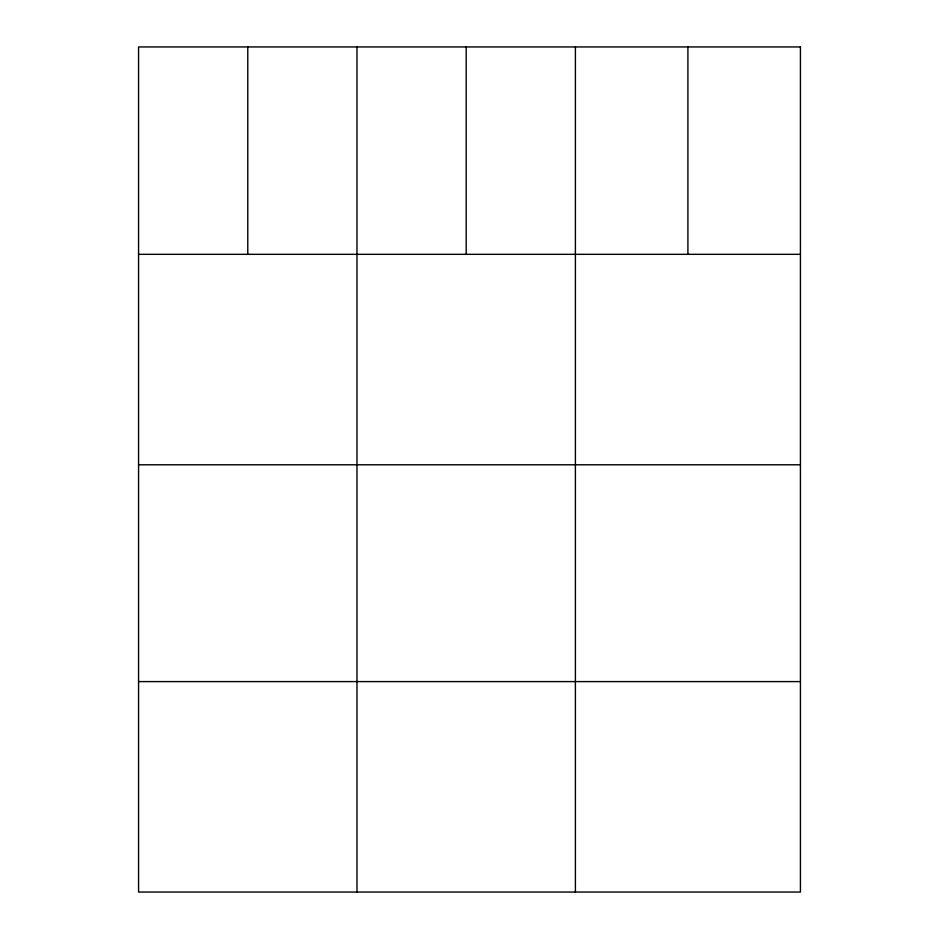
<?xml version="1.0" encoding="UTF-8"?>
<svg xmlns="http://www.w3.org/2000/svg" width="939" height="939" viewBox="0 0 939 939"><rect width="100%" height="100%" fill="white"/><g stroke="black" fill="none" stroke-linecap="round" stroke-linejoin="round"><path stroke-width="1.41" d="M138.573 254.328L800.427 254.328M138.573 464.782L800.427 464.782M138.573 681.597L800.427 681.597M687.911 46.95L687.911 254.328M575.396 46.95L575.396 892.05M466.19 46.95L466.19 254.328M356.984 46.95L356.984 892.05M247.779 46.95L247.779 254.328M800.427 46.95L138.573 46.95L138.573 892.05L800.427 892.05L800.427 46.95"/></g></svg>
